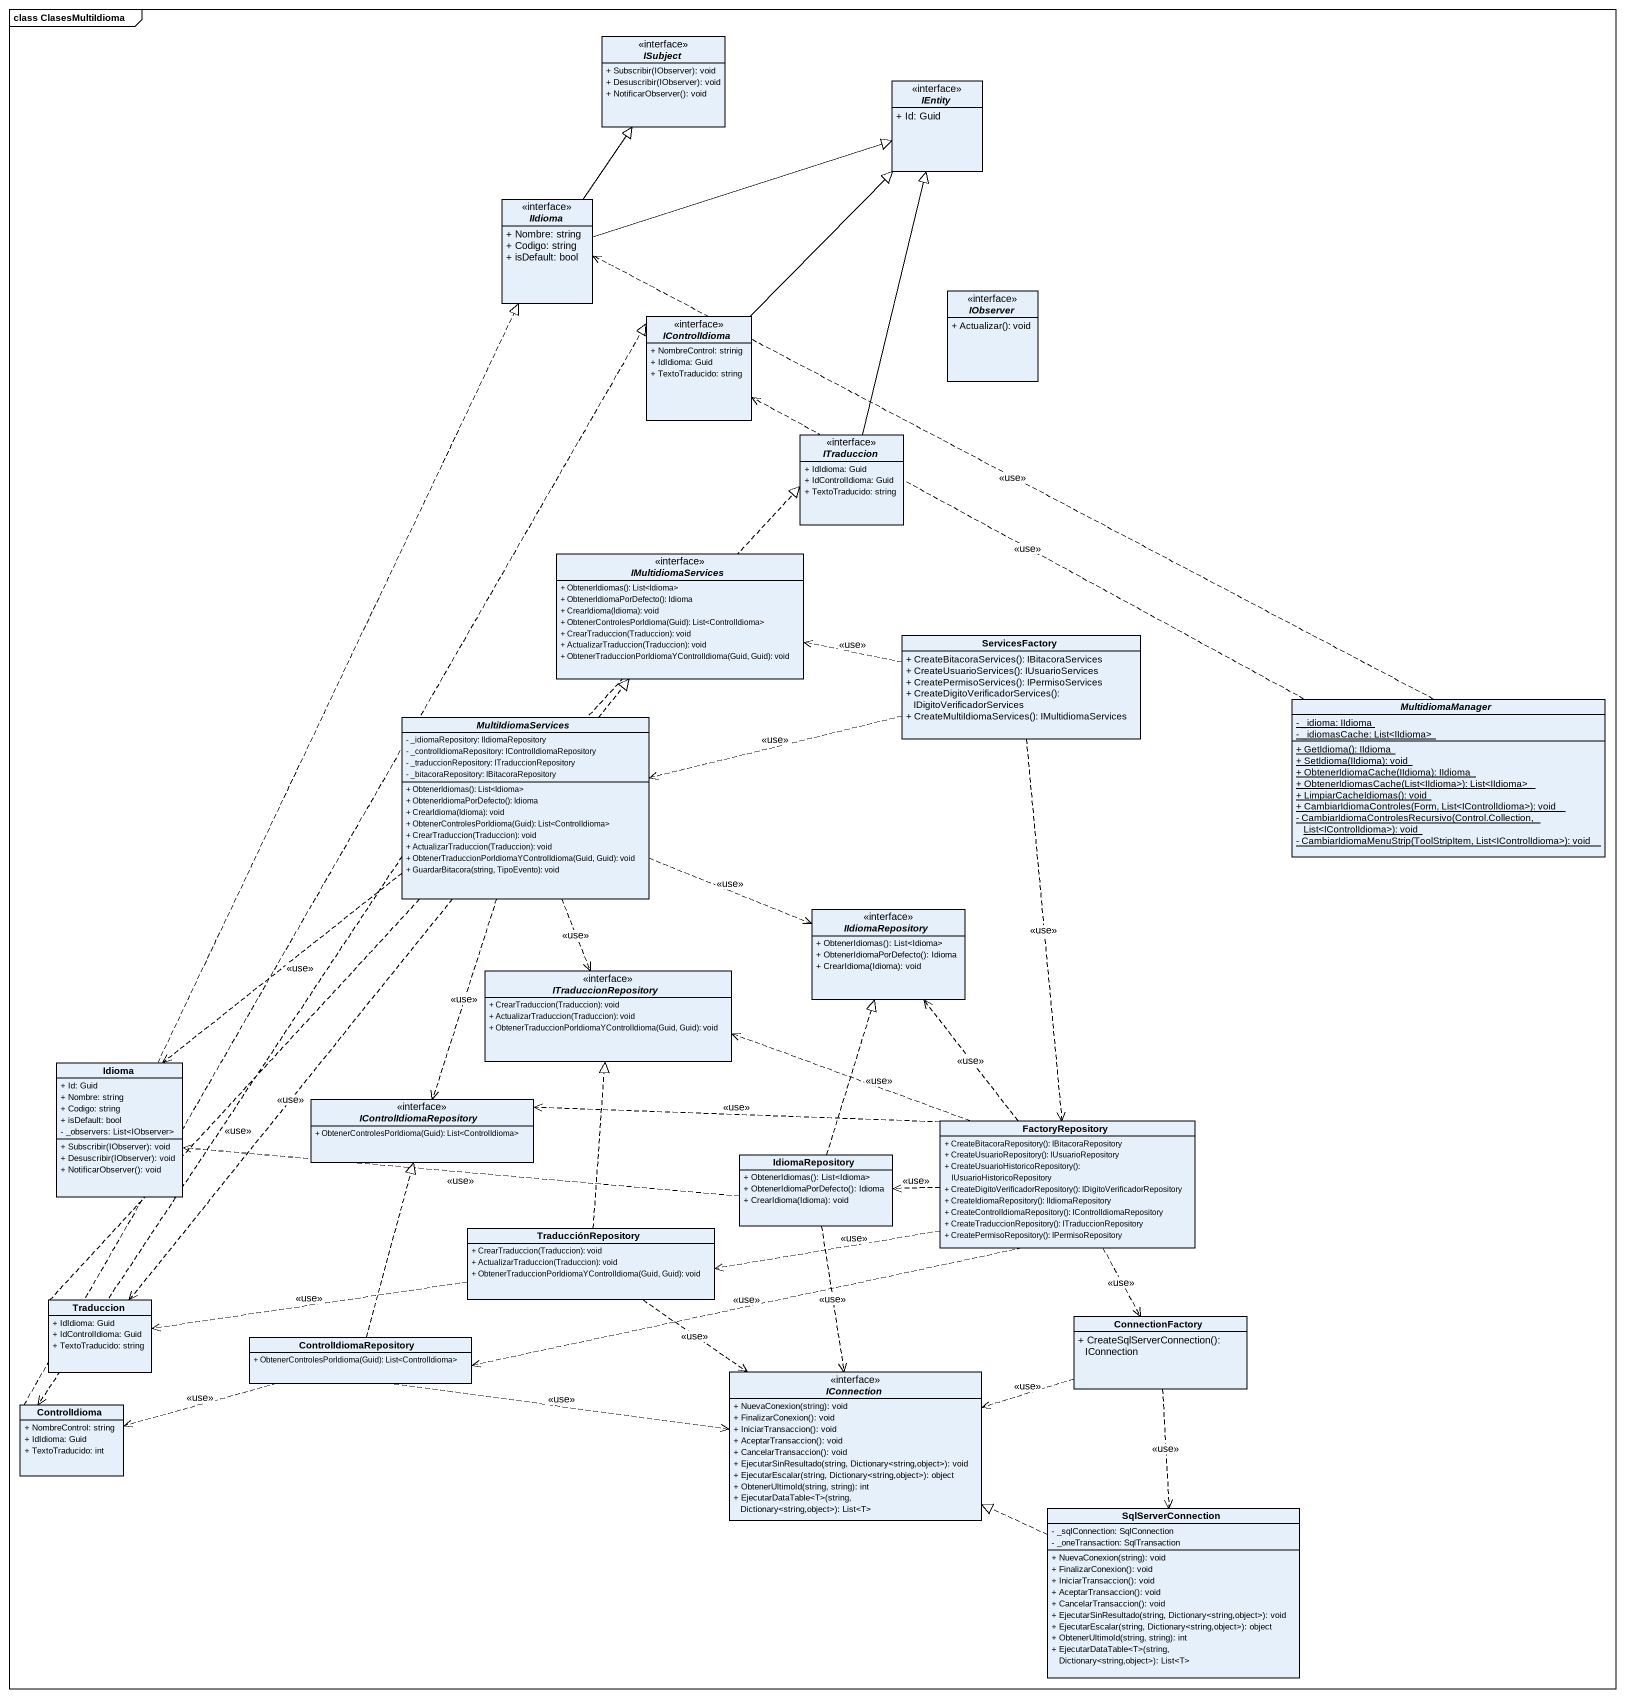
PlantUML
@startuml
mainframe class ClasesMultiIdioma
hide circle
hide empty members
skinparam classAttributeIconSize 0
interface ISubject {
  + Subscribir(IObserver): void
  + Desuscribir(IObserver): void
  + NotificarObserver(): void
}
interface IEntity {
  + Id: Guid
}
interface IIdioma {
  + Nombre: string
  + Codigo: string
  + isDefault: bool
}
interface IObserver {
  + Actualizar(): void
}
interface IControlIdioma {
  + NombreControl: strinig
  + IdIdioma: Guid
  + TextoTraducido: string
}
interface ITraduccion {
  + IdIdioma: Guid
  + IdControlIdioma: Guid
  + TextoTraducido: string
}
interface IMultidiomaServices {
  + ObtenerIdiomas(): List<Idioma>
  + ObtenerIdiomaPorDefecto(): Idioma
  + CrearIdioma(Idioma): void
  + ObtenerControlesPorIdioma(Guid): List<ControlIdioma>
  + CrearTraduccion(Traduccion): void
  + ActualizarTraduccion(Traduccion): void
  + ObtenerTraduccionPorIdiomaYControlIdioma(Guid, Guid): void
}
class ServicesFactory {
  + CreateBitacoraServices(): IBitacoraServices
  + CreateUsuarioServices(): IUsuarioServices
  + CreatePermisoServices(): IPermisoServices
  + CreateDigitoVerificadorServices(): IDigitoVerificadorServices
  + CreateMultiIdiomaServices(): IMultidiomaServices
}
abstract class MultidiomaManager {
  {static} - _idioma: IIdioma
  {static} - _idiomasCache: List<IIdioma>
  {static} + GetIdioma(): IIdioma
  {static} + SetIdioma(IIdioma): void
  {static} + ObtenerIdiomaCache(IIdioma): IIdioma
  {static} + ObtenerIdiomasCache(List<IIdioma>): List<IIdioma>
  {static} + LimpiarCacheIdiomas(): void
  {static} + CambiarIdiomaControles(Form, List<IControlIdioma>): void
  {static} - CambiarIdiomaControlesRecursivo(Control.Collection, List<IControlIdioma>): void
  {static} - CambiarIdiomaMenuStrip(ToolStripItem, List<IControlIdioma>): void
}
abstract class MultiIdiomaServices {
  - _idiomaRepository: IIdiomaRepository
  - _controlIdiomaRepository: IControlIdiomaRepository
  - _traduccionRepository: ITraduccionRepository
  - _bitacoraRepository: IBitacoraRepository
  + ObtenerIdiomas(): List<Idioma>
  + ObtenerIdiomaPorDefecto(): Idioma
  + CrearIdioma(Idioma): void
  + ObtenerControlesPorIdioma(Guid): List<ControlIdioma>
  + CrearTraduccion(Traduccion): void
  + ActualizarTraduccion(Traduccion): void
  + ObtenerTraduccionPorIdiomaYControlIdioma(Guid, Guid): void
  + GuardarBitacora(string, TipoEvento): void
}
interface IIdiomaRepository {
  + ObtenerIdiomas(): List<Idioma>
  + ObtenerIdiomaPorDefecto(): Idioma
  + CrearIdioma(Idioma): void
}
interface ITraduccionRepository {
  + CrearTraduccion(Traduccion): void
  + ActualizarTraduccion(Traduccion): void
  + ObtenerTraduccionPorIdiomaYControlIdioma(Guid, Guid): void
}
class Idioma {
  + Id: Guid
  + Nombre: string
  + Codigo: string
  + isDefault: bool
  - _observers: List<IObserver>
  + Subscribir(IObserver): void
  + Desuscribir(IObserver): void
  + NotificarObserver(): void
}
interface IControlIdiomaRepository {
  + ObtenerControlesPorIdioma(Guid): List<ControlIdioma>
}
class IdiomaRepository {
  + ObtenerIdiomas(): List<Idioma>
  + ObtenerIdiomaPorDefecto(): Idioma
  + CrearIdioma(Idioma): void
}
class FactoryRepository {
  + CreateBitacoraRepository(): IBitacoraRepository
  + CreateUsuarioRepository(): IUsuarioRepository
  + CreateUsuarioHistoricoRepository(): IUsuarioHistoricoRepository
  + CreateDigitoVerificadorRepository(): IDigitoVerificadorRepository
  + CreateIdiomaRepository(): IIdiomaRepository
  + CreateControlIdiomaRepository(): IControlIdiomaRepository
  + CreateTraduccionRepository(): ITraduccionRepository
  + CreatePermisoRepository(): IPermisoRepository
}
class TraducciónRepository {
  + CrearTraduccion(Traduccion): void
  + ActualizarTraduccion(Traduccion): void
  + ObtenerTraduccionPorIdiomaYControlIdioma(Guid, Guid): void
}
class Traduccion {
  + IdIdioma: Guid
  + IdControlIdioma: Guid
  + TextoTraducido: string
}
class ConnectionFactory {
  + CreateSqlServerConnection(): IConnection
}
class ControlIdiomaRepository {
  + ObtenerControlesPorIdioma(Guid): List<ControlIdioma>
}
class ControlIdioma {
  + NombreControl: string
  + IdIdioma: Guid
  + TextoTraducido: int
}
interface IConnection {
  + NuevaConexion(string): void
  + FinalizarConexion(): void
  + IniciarTransaccion(): void
  + AceptarTransaccion(): void
  + CancelarTransaccion(): void
  + EjecutarSinResultado(string, Dictionary<string,object>): void
  + EjecutarEscalar(string, Dictionary<string,object>): object
  + ObtenerUltimoId(string, string): int
  + EjecutarDataTable<T>(string, Dictionary<string,object>): List<T>
}
class SqlServerConnection {
  - _sqlConnection: SqlConnection
  - _oneTransaction: SqlTransaction
  + NuevaConexion(string): void
  + FinalizarConexion(): void
  + IniciarTransaccion(): void
  + AceptarTransaccion(): void
  + CancelarTransaccion(): void
  + EjecutarSinResultado(string, Dictionary<string,object>): void
  + EjecutarEscalar(string, Dictionary<string,object>): object
  + ObtenerUltimoId(string, string): int
  + EjecutarDataTable<T>(string, Dictionary<string,object>): List<T>
}
IIdioma -up-|> ISubject
IIdioma -right-|> IEntity
IControlIdioma -up-|> IEntity
ITraduccion -up-|> IEntity
ServicesFactory .left.> IMultidiomaServices : <<use>>
ServicesFactory .left.> MultiIdiomaServices : <<use>>
ServicesFactory ..> FactoryRepository : <<use>>
MultidiomaManager .left.> IIdioma : <<use>>
MultidiomaManager .left.> IControlIdioma : <<use>>
MultiIdiomaServices .up.|> IMultidiomaServices
MultiIdiomaServices .right.> IIdiomaRepository : <<use>>
MultiIdiomaServices ..> ITraduccionRepository : <<use>>
MultiIdiomaServices ..> Idioma : <<use>>
MultiIdiomaServices ..> IControlIdiomaRepository : <<use>>
MultiIdiomaServices ..> Traduccion : <<use>>
MultiIdiomaServices ..> ControlIdioma : <<use>>
Idioma .up.|> IIdioma
IdiomaRepository .up.|> IIdiomaRepository
IdiomaRepository .left.> Idioma : <<use>>
IdiomaRepository ..> IConnection : <<use>>
FactoryRepository .up.> IIdiomaRepository : <<use>>
FactoryRepository .left.> ITraduccionRepository : <<use>>
FactoryRepository .left.> IControlIdiomaRepository : <<use>>
FactoryRepository .left.> IdiomaRepository : <<use>>
FactoryRepository .left.> TraducciónRepository : <<use>>
FactoryRepository ..> ConnectionFactory : <<use>>
FactoryRepository .left.> ControlIdiomaRepository : <<use>>
TraducciónRepository .up.|> ITraduccionRepository
TraducciónRepository .left.> Traduccion : <<use>>
TraducciónRepository ..> IConnection : <<use>>
Traduccion .up.|> ITraduccion
ConnectionFactory .left.> IConnection : <<use>>
ConnectionFactory ..> SqlServerConnection : <<use>>
ControlIdiomaRepository .up.|> IControlIdiomaRepository
ControlIdiomaRepository .left.> ControlIdioma : <<use>>
ControlIdiomaRepository .right.> IConnection : <<use>>
ControlIdioma .up.|> IControlIdioma
SqlServerConnection .left.|> IConnection
@enduml
